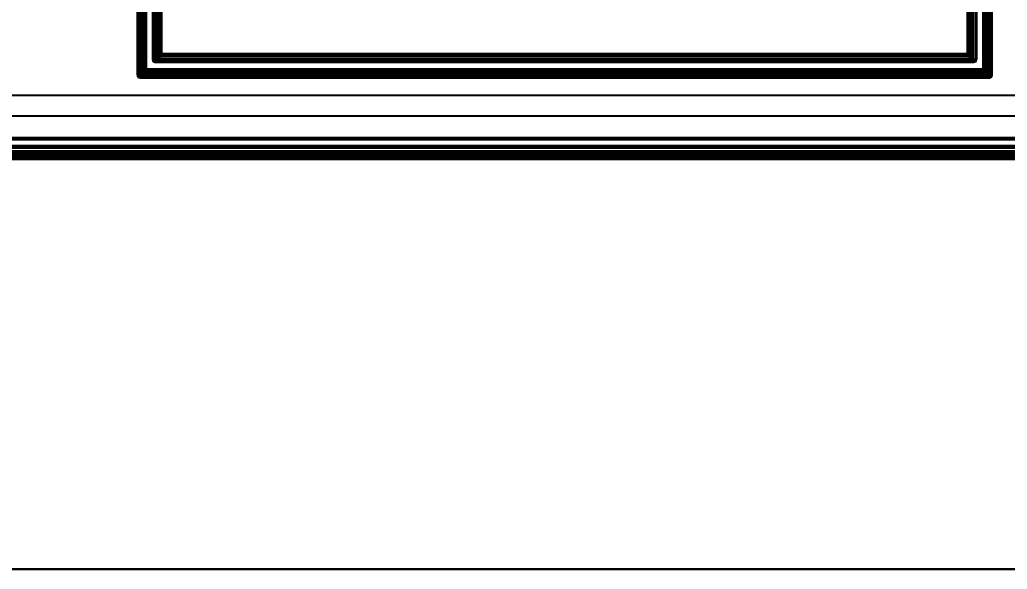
# Model space of a CAD drawing. Extents: x 11992 to 29481, y -6727 to 6811.
# Drawn here: x 15079.7 to 15559.2, y 430.5 to 697.3 of the extents above; entities that cross this region are included whole.
import ezdxf

# ---------------------------------------------------------------- set-up
doc = ezdxf.new("R2010")
doc.units = 0
doc.header["$MEASUREMENT"] = 0
doc.layers.get('0').update_dxf_attribs({"color": 8, "linetype": 'CONTINUOUS'})
doc.layers.add('FF-FINISH【完成面】', color=8, linetype='CONTINUOUS')
doc.layers.add('RC-FIN', color=8, linetype='CONTINUOUS')

msp = doc.modelspace()

# ---------------------------------------------------------------- linework, layer by layer
for p, q in [((15136.82, 1182.49, -2174.8), (15136.82, 670.5, -2174.8)), ((15136.82, 670.5, -2111.83), (15136.82, 1182.49, -2111.83)), ((15136.91, 1182.49, -2175.46), (15136.91, 670.5, -2175.46)), ((15136.91, 670.5, -2111.18), (15136.91, 1182.49, -2111.18)), ((15137.19, 1182.49, -2110.71), (15137.19, 670.5, -2110.71)), ((15137.19, 1182.49, -2175.93), (15137.19, 670.5, -2175.93)), ((15137.66, 1182.49, -2110.43), (15137.66, 670.5, -2110.43)), ((15137.66, 670.5, -2176.21), (15137.66, 1182.49, -2176.21)), ((15138.32, 1183.99, -2174.8), (15138.32, 669, -2174.8)), ((15138.32, 669, -2111.83), (15138.32, 1183.99, -2111.83)), ((15138.85, 1181.96, -2176.3), (15138.85, 671.03, -2176.3)), ((15139.51, 1180.64, -2176.21), (15139.51, 672.35, -2176.21)), ((15139.98, 1179.71, -2175.93), (15139.98, 673.28, -2175.93)), ((15548.66, 1179.71, -2175.93), (15548.66, 673.28, -2175.93)), ((15549.12, 672.35, -2176.21), (15549.12, 1180.64, -2176.21)), ((15549.78, 1181.96, -2176.3), (15549.78, 671.03, -2176.3)), ((15550.31, 1183.99, -2174.8), (15550.31, 669, -2174.8)), ((15550.31, 669, -2111.83), (15550.31, 1183.99, -2111.83)), ((15550.97, 1182.49, -2110.43), (15550.97, 670.5, -2110.43)), ((15550.97, 1182.49, -2176.21), (15550.97, 670.5, -2176.21)), ((15551.44, 1182.49, -2110.71), (15551.44, 670.5, -2110.71)), ((15551.44, 1182.49, -2175.93), (15551.44, 670.5, -2175.93)), ((15551.72, 670.5, -2175.46), (15551.72, 1182.49, -2175.46)), ((15551.72, 1182.49, -2111.18), (15551.72, 670.5, -2111.18)), ((15551.81, 670.5, -2174.8), (15551.81, 1182.49, -2174.8)), ((15551.81, 1182.49, -2111.83), (15551.81, 670.5, -2111.83)), ((15139.72, 673.4, -2114.72), (15139.72, 1179.59, -2114.72)), ((15139.81, 673.39, -2114.06), (15139.81, 1179.6, -2114.06)), ((15140.08, 673.39, -2113.6), (15140.08, 1179.6, -2113.6)), ((15140.25, 673.84, -2175.46), (15140.25, 1179.15, -2175.46)), ((15140.34, 674.02, -2174.8), (15140.34, 1178.97, -2174.8)), ((15140.55, 673.39, -2113.31), (15140.55, 1179.6, -2113.31)), ((15141.21, 673.38, -2113.22), (15141.21, 1179.61, -2113.22)), ((15144.32, 1174.99, -2366.98), (15144.32, 678, -2366.98)), ((15144.32, 678, -2124.43), (15144.32, 1174.99, -2124.43)), ((15144.69, 678, -2368.11), (15144.69, 1174.99, -2368.11)), ((15144.69, 1174.99, -2123.31), (15144.69, 678, -2123.31)), ((15145.82, 676.5, -2366.98), (15145.82, 1176.49, -2366.98)), ((15145.82, 1176.49, -2124.43), (15145.82, 676.5, -2124.43)), ((15542.81, 1176.49, -2366.98), (15542.81, 676.5, -2366.98)), ((15542.81, 1176.49, -2124.43), (15542.81, 676.5, -2124.43)), ((15543.94, 1174.99, -2368.11), (15543.94, 678, -2368.11)), ((15543.94, 1174.99, -2123.31), (15543.94, 678, -2123.31)), ((15544.31, 678, -2366.98), (15544.31, 1174.99, -2366.98)), ((15544.31, 1174.99, -2124.43), (15544.31, 678, -2124.43)), ((15547.43, 1179.61, -2113.22), (15547.43, 673.38, -2113.22)), ((15548.08, 1179.6, -2113.31), (15548.08, 673.39, -2113.31)), ((15548.29, 1178.97, -2174.8), (15548.29, 674.02, -2174.8)), ((15548.38, 1179.15, -2175.46), (15548.38, 673.84, -2175.46)), ((15548.55, 1179.6, -2113.6), (15548.55, 673.39, -2113.6)), ((15548.82, 1179.6, -2114.06), (15548.82, 673.39, -2114.06)), ((15548.91, 1179.59, -2114.72), (15548.91, 673.4, -2114.72)), ((15146.35, 1174.46, -2122.93), (15146.35, 678.53, -2122.93)), ((15147.21, 680.89, -2364.1), (15147.21, 1172.1, -2364.1)), ((15147.48, 1172.21, -2123.31), (15147.48, 680.78, -2123.31)), ((15147.58, 680.89, -2365.22), (15147.58, 1172.1, -2365.22)), ((15147.85, 681.53, -2124.43), (15147.85, 1171.46, -2124.43)), ((15148.71, 680.88, -2365.6), (15148.71, 1172.11, -2365.6)), ((15539.93, 680.88, -2365.6), (15539.93, 1172.11, -2365.6)), ((15540.78, 1171.46, -2124.43), (15540.78, 681.53, -2124.43)), ((15541.05, 680.89, -2365.22), (15541.05, 1172.1, -2365.22)), ((15541.15, 1172.21, -2123.31), (15541.15, 680.78, -2123.31)), ((15541.42, 1172.1, -2364.1), (15541.42, 680.89, -2364.1)), ((15542.28, 1174.46, -2122.93), (15542.28, 678.53, -2122.93)), ((15147.85, 681.53, -2124.43), (15147.21, 680.89, -2364.1)), ((15147.48, 680.78, -2123.31), (15147.85, 681.53, -2124.43)), ((15148.23, 680.4, -2124.43), (15147.85, 681.53, -2124.43)), ((15540.41, 680.4, -2124.43), (15540.78, 681.53, -2124.43)), ((15541.42, 680.89, -2364.1), (15540.78, 681.53, -2124.43)), ((15541.15, 680.78, -2123.31), (15540.78, 681.53, -2124.43)), ((15544.31, 678, -2124.43), (15144.32, 678, -2124.43)), ((15144.69, 676.87, -2366.98), (15144.32, 678, -2366.98)), ((15144.69, 676.87, -2124.43), (15144.32, 678, -2124.43)), ((15144.32, 678, -2124.43), (15544.31, 678, -2124.43)), ((15144.88, 677.06, -2367.92), (15144.69, 678, -2368.11)), ((15144.88, 677.06, -2123.5), (15144.69, 678, -2123.31)), ((15144.88, 677.06, -2367.92), (15144.69, 676.87, -2366.98)), ((15144.88, 677.06, -2123.5), (15144.69, 676.87, -2124.43)), ((15144.69, 676.87, -2366.98), (15145.82, 676.5, -2366.98)), ((15144.69, 676.87, -2124.43), (15145.82, 676.5, -2124.43)), ((15144.69, 676.87, -2366.98), (15144.69, 676.87, -2124.43)), ((15144.88, 677.06, -2367.92), (15145.82, 676.87, -2368.11)), ((15144.88, 677.06, -2123.5), (15145.82, 676.87, -2123.31)), ((15145.82, 678, -2122.93), (15146.35, 678.53, -2122.93)), ((15542.81, 676.87, -2368.11), (15145.82, 676.87, -2368.11)), ((15145.82, 676.87, -2123.31), (15542.81, 676.87, -2123.31)), ((15542.81, 676.5, -2366.98), (15145.82, 676.5, -2124.43)), ((15146.35, 678.53, -2122.93), (15147.48, 680.78, -2123.31)), ((15148.6, 679.66, -2123.31), (15146.35, 678.53, -2122.93)), ((15146.35, 678.53, -2122.93), (15542.28, 678.53, -2122.93)), ((15147.58, 680.89, -2365.22), (15147.21, 680.89, -2364.1)), ((15147.58, 679.76, -2364.1), (15147.21, 680.89, -2364.1)), ((15147.85, 680.03, -2123.28), (15147.48, 680.78, -2123.31)), ((15147.58, 680.89, -2365.22), (15148.71, 680.88, -2365.6)), ((15147.77, 679.95, -2365.04), (15147.58, 680.89, -2365.22)), ((15147.58, 679.76, -2364.1), (15148.71, 679.39, -2364.1)), ((15147.77, 679.95, -2365.04), (15147.85, 680.03, -2123.28)), ((15147.77, 679.95, -2365.04), (15148.71, 679.76, -2365.22)), ((15147.85, 680.03, -2123.28), (15148.6, 679.66, -2123.31)), ((15148.23, 680.4, -2124.43), (15149.35, 680.03, -2124.43)), ((15148.6, 679.66, -2123.31), (15149.35, 680.03, -2124.43)), ((15148.6, 679.66, -2123.31), (15540.03, 679.66, -2123.31)), ((15148.71, 680.88, -2365.6), (15539.93, 680.88, -2365.6)), ((15148.71, 679.76, -2365.22), (15148.71, 680.88, -2365.6)), ((15148.71, 679.39, -2364.1), (15149.35, 680.03, -2124.43)), ((15148.71, 679.76, -2365.22), (15148.71, 679.39, -2364.1)), ((15148.71, 679.76, -2365.22), (15539.93, 679.76, -2365.22)), ((15539.92, 679.39, -2364.1), (15148.71, 679.39, -2364.1)), ((15539.28, 680.03, -2124.43), (15149.35, 680.03, -2124.43)), ((15540.41, 680.4, -2124.43), (15539.28, 680.03, -2124.43)), ((15539.28, 680.03, -2124.43), (15539.92, 679.39, -2364.1)), ((15540.03, 679.66, -2123.31), (15539.28, 680.03, -2124.43)), ((15539.93, 679.76, -2365.22), (15539.92, 679.39, -2364.1)), ((15541.05, 679.76, -2364.1), (15539.92, 679.39, -2364.1)), ((15541.05, 680.89, -2365.22), (15539.93, 680.88, -2365.6)), ((15539.93, 679.76, -2365.22), (15539.93, 680.88, -2365.6)), ((15540.86, 679.95, -2365.04), (15539.93, 679.76, -2365.22)), ((15540.78, 680.03, -2123.28), (15540.03, 679.66, -2123.31)), ((15542.28, 678.53, -2122.93), (15540.03, 679.66, -2123.31)), ((15540.78, 680.03, -2123.28), (15540.41, 680.4, -2124.43)), ((15541.05, 679.76, -2364.1), (15540.41, 680.4, -2124.43)), ((15540.78, 680.03, -2123.28), (15541.15, 680.78, -2123.31)), ((15540.86, 679.95, -2365.04), (15541.05, 680.89, -2365.22)), ((15540.86, 679.95, -2365.04), (15541.05, 679.76, -2364.1)), ((15541.05, 679.76, -2364.1), (15541.42, 680.89, -2364.1)), ((15541.05, 680.89, -2365.22), (15541.42, 680.89, -2364.1)), ((15541.15, 680.78, -2123.31), (15542.28, 678.53, -2122.93)), ((15542.81, 678, -2122.93), (15542.28, 678.53, -2122.93)), ((15543.75, 677.06, -2367.92), (15542.81, 676.87, -2368.11)), ((15543.75, 677.06, -2123.5), (15542.81, 676.87, -2123.31)), ((15543.94, 676.87, -2366.98), (15542.81, 676.5, -2366.98)), ((15543.94, 676.87, -2124.43), (15542.81, 676.5, -2124.43)), ((15543.75, 677.06, -2367.92), (15543.94, 678, -2368.11)), ((15543.75, 677.06, -2123.5), (15543.94, 678, -2123.31)), ((15543.75, 677.06, -2367.92), (15543.94, 676.87, -2366.98)), ((15543.75, 677.06, -2123.5), (15543.94, 676.87, -2124.43)), ((15543.94, 676.87, -2366.98), (15544.31, 678, -2366.98)), ((15543.94, 676.87, -2124.43), (15544.31, 678, -2124.43)), ((15543.94, 676.87, -2366.98), (15543.94, 676.87, -2124.43)), ((15138.85, 671.03, -2176.3), (15139.51, 672.35, -2176.21)), ((15138.85, 671.03, -2176.3), (15140.17, 671.69, -2176.21)), ((15139.98, 673.28, -2175.93), (15139.51, 672.35, -2176.21)), ((15139.51, 672.35, -2176.21), (15139.76, 671.94, -2176.18)), ((15139.72, 673.4, -2114.72), (15140.34, 674.02, -2174.8)), ((15139.72, 673.4, -2114.72), (15139.81, 672.74, -2114.72)), ((15139.72, 673.4, -2114.72), (15139.81, 673.39, -2114.06)), ((15140.07, 672.9, -2175.94), (15139.76, 671.94, -2176.18)), ((15140.73, 672.25, -2175.94), (15139.76, 671.94, -2176.18)), ((15140.17, 671.69, -2176.21), (15139.76, 671.94, -2176.18)), ((15139.81, 673.39, -2114.06), (15139.9, 672.78, -2114.11)), ((15140.08, 673.39, -2113.6), (15139.81, 673.39, -2114.06)), ((15139.81, 672.74, -2114.72), (15140.43, 673.36, -2174.8)), ((15139.81, 672.74, -2114.72), (15139.9, 672.78, -2114.11)), ((15140.1, 672.28, -2114.72), (15139.81, 672.74, -2114.72)), ((15140.13, 672.87, -2113.64), (15139.9, 672.78, -2114.11)), ((15140.14, 672.32, -2114.21), (15139.9, 672.78, -2114.11)), ((15139.98, 673.28, -2175.93), (15140.25, 673.84, -2175.46)), ((15139.98, 673.28, -2175.93), (15140.07, 672.9, -2175.94)), ((15140.07, 672.9, -2175.94), (15140.35, 673.27, -2175.5)), ((15140.35, 672.53, -2175.95), (15140.07, 672.9, -2175.94)), ((15140.08, 673.39, -2113.6), (15140.55, 673.39, -2113.31)), ((15140.08, 673.39, -2113.6), (15140.13, 672.87, -2113.64)), ((15140.1, 672.28, -2114.72), (15140.71, 672.89, -2174.8)), ((15140.1, 672.28, -2114.72), (15140.14, 672.32, -2114.21)), ((15140.1, 672.28, -2114.72), (15140.56, 671.99, -2114.72)), ((15140.13, 672.87, -2113.64), (15140.6, 672.78, -2113.41)), ((15140.27, 672.45, -2113.78), (15140.13, 672.87, -2113.64)), ((15140.27, 672.45, -2113.78), (15140.14, 672.32, -2114.21)), ((15140.14, 672.32, -2114.21), (15140.61, 672.08, -2114.11)), ((15141.1, 672.15, -2175.93), (15140.17, 671.69, -2176.21)), ((15140.17, 671.69, -2176.21), (15548.47, 671.69, -2176.21)), ((15140.34, 674.02, -2174.8), (15140.25, 673.84, -2175.46)), ((15140.25, 673.84, -2175.46), (15140.35, 673.27, -2175.5)), ((15140.27, 672.45, -2113.78), (15140.69, 672.31, -2113.64)), ((15140.34, 674.02, -2174.8), (15140.43, 673.36, -2174.8)), ((15140.43, 673.36, -2174.8), (15140.35, 673.27, -2175.5)), ((15140.63, 672.81, -2175.54), (15140.35, 673.27, -2175.5)), ((15140.35, 672.53, -2175.95), (15140.71, 672.89, -2174.8)), ((15140.35, 672.53, -2175.95), (15140.73, 672.25, -2175.94)), ((15140.71, 672.89, -2174.8), (15140.43, 673.36, -2174.8)), ((15141.21, 673.38, -2113.22), (15140.55, 673.39, -2113.31)), ((15140.55, 673.39, -2113.31), (15140.6, 672.78, -2113.41)), ((15141.18, 672.61, -2174.8), (15140.56, 671.99, -2114.72)), ((15140.56, 671.99, -2114.72), (15140.61, 672.08, -2114.11)), ((15141.22, 671.9, -2114.72), (15140.56, 671.99, -2114.72)), ((15141.21, 672.73, -2113.31), (15140.6, 672.78, -2113.41)), ((15140.69, 672.31, -2113.64), (15140.6, 672.78, -2113.41)), ((15140.69, 672.31, -2113.64), (15140.61, 672.08, -2114.11)), ((15141.21, 671.99, -2114.06), (15140.61, 672.08, -2114.11)), ((15140.63, 672.81, -2175.54), (15141.1, 672.53, -2175.5)), ((15141.21, 672.26, -2113.6), (15140.69, 672.31, -2113.64)), ((15140.71, 672.89, -2174.8), (15141.18, 672.61, -2174.8)), ((15140.73, 672.25, -2175.94), (15141.1, 672.53, -2175.5)), ((15141.1, 672.15, -2175.93), (15140.73, 672.25, -2175.94)), ((15141.18, 672.61, -2174.8), (15141.1, 672.53, -2175.5)), ((15141.66, 672.43, -2175.46), (15141.1, 672.53, -2175.5)), ((15141.1, 672.15, -2175.93), (15141.66, 672.43, -2175.46)), ((15141.1, 672.15, -2175.93), (15547.53, 672.15, -2175.93)), ((15141.84, 672.52, -2174.8), (15141.18, 672.61, -2174.8)), ((15141.21, 673.38, -2113.22), (15547.43, 673.38, -2113.22)), ((15141.21, 673.38, -2113.22), (15141.21, 672.73, -2113.31)), ((15141.21, 672.26, -2113.6), (15141.21, 672.73, -2113.31)), ((15141.21, 672.73, -2113.31), (15547.43, 672.73, -2113.31)), ((15141.21, 672.26, -2113.6), (15141.21, 671.99, -2114.06)), ((15141.21, 672.26, -2113.6), (15547.42, 672.26, -2113.6)), ((15141.22, 671.9, -2114.72), (15141.21, 671.99, -2114.06)), ((15547.42, 671.99, -2114.06), (15141.21, 671.99, -2114.06)), ((15141.84, 672.52, -2174.8), (15141.22, 671.9, -2114.72)), ((15547.41, 671.9, -2114.72), (15141.22, 671.9, -2114.72)), ((15141.84, 672.52, -2174.8), (15141.66, 672.43, -2175.46)), ((15546.97, 672.43, -2175.46), (15141.66, 672.43, -2175.46)), ((15546.79, 672.52, -2174.8), (15141.84, 672.52, -2174.8)), ((15546.79, 672.52, -2174.8), (15547.45, 672.61, -2174.8)), ((15547.41, 671.9, -2114.72), (15546.79, 672.52, -2174.8)), ((15546.79, 672.52, -2174.8), (15546.97, 672.43, -2175.46)), ((15546.97, 672.43, -2175.46), (15547.54, 672.53, -2175.5)), ((15547.53, 672.15, -2175.93), (15546.97, 672.43, -2175.46)), ((15547.41, 671.9, -2114.72), (15548.07, 671.99, -2114.72)), ((15547.41, 671.9, -2114.72), (15547.42, 671.99, -2114.06)), ((15547.42, 672.26, -2113.6), (15547.43, 672.73, -2113.31)), ((15547.42, 672.26, -2113.6), (15547.94, 672.31, -2113.64)), ((15547.42, 672.26, -2113.6), (15547.42, 671.99, -2114.06)), ((15547.42, 671.99, -2114.06), (15548.03, 672.08, -2114.11)), ((15547.43, 673.38, -2113.22), (15548.08, 673.39, -2113.31)), ((15547.43, 673.38, -2113.22), (15547.43, 672.73, -2113.31)), ((15547.43, 672.73, -2113.31), (15548.03, 672.78, -2113.41)), ((15547.92, 672.89, -2174.8), (15547.45, 672.61, -2174.8)), ((15547.45, 672.61, -2174.8), (15547.54, 672.53, -2175.5)), ((15548.07, 671.99, -2114.72), (15547.45, 672.61, -2174.8)), ((15547.53, 672.15, -2175.93), (15547.91, 672.25, -2175.94)), ((15547.53, 672.15, -2175.93), (15548.47, 671.69, -2176.21)), ((15548, 672.81, -2175.54), (15547.54, 672.53, -2175.5)), ((15547.91, 672.25, -2175.94), (15547.54, 672.53, -2175.5)), ((15548.28, 672.53, -2175.95), (15547.91, 672.25, -2175.94)), ((15547.91, 672.25, -2175.94), (15548.87, 671.94, -2176.18)), ((15547.92, 672.89, -2174.8), (15548.2, 673.36, -2174.8)), ((15547.92, 672.89, -2174.8), (15548, 672.81, -2175.54)), ((15548.54, 672.28, -2114.72), (15547.92, 672.89, -2174.8)), ((15547.94, 672.31, -2113.64), (15548.03, 672.78, -2113.41)), ((15548.36, 672.45, -2113.78), (15547.94, 672.31, -2113.64)), ((15547.94, 672.31, -2113.64), (15548.03, 672.08, -2114.11)), ((15548, 672.81, -2175.54), (15548.29, 673.27, -2175.5)), ((15548.28, 672.53, -2175.95), (15548, 672.81, -2175.54)), ((15548.08, 673.39, -2113.31), (15548.03, 672.78, -2113.41)), ((15548.5, 672.87, -2113.64), (15548.03, 672.78, -2113.41)), ((15548.49, 672.32, -2114.21), (15548.03, 672.08, -2114.11)), ((15548.07, 671.99, -2114.72), (15548.03, 672.08, -2114.11)), ((15548.54, 672.28, -2114.72), (15548.07, 671.99, -2114.72)), ((15548.55, 673.39, -2113.6), (15548.08, 673.39, -2113.31)), ((15548.29, 674.02, -2174.8), (15548.2, 673.36, -2174.8)), ((15548.2, 673.36, -2174.8), (15548.29, 673.27, -2175.5)), ((15548.2, 673.36, -2174.8), (15548.82, 672.74, -2114.72)), ((15548.28, 672.53, -2175.95), (15548.56, 672.9, -2175.94)), ((15548.29, 674.02, -2174.8), (15548.91, 673.4, -2114.72)), ((15548.29, 674.02, -2174.8), (15548.38, 673.84, -2175.46)), ((15548.38, 673.84, -2175.46), (15548.29, 673.27, -2175.5)), ((15548.56, 672.9, -2175.94), (15548.29, 673.27, -2175.5)), ((15548.36, 672.45, -2113.78), (15548.5, 672.87, -2113.64)), ((15548.36, 672.45, -2113.78), (15548.49, 672.32, -2114.21)), ((15548.66, 673.28, -2175.93), (15548.38, 673.84, -2175.46)), ((15548.47, 671.69, -2176.21), (15548.87, 671.94, -2176.18)), ((15549.78, 671.03, -2176.3), (15548.47, 671.69, -2176.21)), ((15548.49, 672.32, -2114.21), (15548.73, 672.78, -2114.11)), ((15548.54, 672.28, -2114.72), (15548.49, 672.32, -2114.21)), ((15548.55, 673.39, -2113.6), (15548.5, 672.87, -2113.64)), ((15548.5, 672.87, -2113.64), (15548.73, 672.78, -2114.11)), ((15548.54, 672.28, -2114.72), (15548.82, 672.74, -2114.72)), ((15548.55, 673.39, -2113.6), (15548.82, 673.39, -2114.06)), ((15548.66, 673.28, -2175.93), (15548.56, 672.9, -2175.94)), ((15548.56, 672.9, -2175.94), (15548.87, 671.94, -2176.18)), ((15548.66, 673.28, -2175.93), (15549.12, 672.35, -2176.21)), ((15548.82, 673.39, -2114.06), (15548.73, 672.78, -2114.11)), ((15548.82, 672.74, -2114.72), (15548.73, 672.78, -2114.11)), ((15548.91, 673.4, -2114.72), (15548.82, 673.39, -2114.06)), ((15548.91, 673.4, -2114.72), (15548.82, 672.74, -2114.72)), ((15549.12, 672.35, -2176.21), (15548.87, 671.94, -2176.18)), ((15549.78, 671.03, -2176.3), (15549.12, 672.35, -2176.21)), ((15136.82, 670.5, -2174.8), (15136.91, 669.84, -2174.8)), ((15136.82, 670.5, -2111.83), (15136.91, 669.84, -2111.83)), ((15136.91, 670.5, -2175.46), (15137.01, 669.89, -2175.41)), ((15136.91, 670.5, -2111.18), (15137.01, 669.89, -2111.22)), ((15136.91, 669.84, -2174.8), (15137.01, 669.89, -2175.41)), ((15136.91, 669.84, -2111.83), (15137.01, 669.89, -2111.22)), ((15137.19, 669.37, -2174.8), (15136.91, 669.84, -2174.8)), ((15137.19, 669.37, -2111.83), (15136.91, 669.84, -2111.83)), ((15136.91, 669.84, -2174.8), (15136.91, 669.84, -2111.83)), ((15137.24, 669.98, -2175.88), (15137.01, 669.89, -2175.41)), ((15137.24, 669.98, -2110.76), (15137.01, 669.89, -2111.22)), ((15137.24, 669.42, -2175.32), (15137.01, 669.89, -2175.41)), ((15137.24, 669.42, -2111.32), (15137.01, 669.89, -2111.22)), ((15137.19, 670.5, -2110.71), (15137.24, 669.98, -2110.76)), ((15137.19, 670.5, -2175.93), (15137.24, 669.98, -2175.88)), ((15137.19, 669.37, -2174.8), (15137.24, 669.42, -2175.32)), ((15137.19, 669.37, -2111.83), (15137.24, 669.42, -2111.32)), ((15137.19, 669.37, -2174.8), (15137.66, 669.09, -2174.8)), ((15137.19, 669.37, -2111.83), (15137.66, 669.09, -2111.83)), ((15137.19, 669.37, -2111.83), (15137.19, 669.37, -2174.8)), ((15137.24, 669.98, -2110.76), (15137.71, 669.89, -2110.52)), ((15137.38, 669.56, -2110.9), (15137.24, 669.98, -2110.76)), ((15137.38, 669.56, -2175.74), (15137.24, 669.98, -2175.88)), ((15137.24, 669.98, -2175.88), (15137.71, 669.89, -2176.11)), ((15137.38, 669.56, -2175.74), (15137.24, 669.42, -2175.32)), ((15137.38, 669.56, -2110.9), (15137.24, 669.42, -2111.32)), ((15137.24, 669.42, -2175.32), (15137.71, 669.19, -2175.41)), ((15137.24, 669.42, -2111.32), (15137.71, 669.19, -2111.22)), ((15137.38, 669.56, -2110.9), (15137.8, 669.42, -2110.76)), ((15137.38, 669.56, -2175.74), (15137.8, 669.42, -2175.88)), ((15137.66, 670.5, -2110.43), (15137.71, 669.89, -2110.52)), ((15137.66, 670.5, -2176.21), (15137.71, 669.89, -2176.11)), ((15137.66, 669.09, -2174.8), (15137.71, 669.19, -2175.41)), ((15137.66, 669.09, -2111.83), (15137.71, 669.19, -2111.22)), ((15138.32, 669, -2174.8), (15137.66, 669.09, -2174.8)), ((15138.32, 669, -2111.83), (15137.66, 669.09, -2111.83)), ((15137.66, 669.09, -2174.8), (15137.66, 669.09, -2111.83)), ((15138.32, 669.84, -2110.43), (15137.71, 669.89, -2110.52)), ((15137.8, 669.42, -2110.76), (15137.71, 669.89, -2110.52)), ((15138.32, 669.84, -2176.21), (15137.71, 669.89, -2176.11)), ((15137.8, 669.42, -2175.88), (15137.71, 669.89, -2176.11)), ((15137.8, 669.42, -2175.88), (15137.71, 669.19, -2175.41)), ((15137.8, 669.42, -2110.76), (15137.71, 669.19, -2111.22)), ((15138.32, 669.09, -2175.46), (15137.71, 669.19, -2175.41)), ((15138.32, 669.09, -2111.18), (15137.71, 669.19, -2111.22)), ((15138.32, 669.37, -2110.71), (15137.8, 669.42, -2110.76)), ((15138.32, 669.37, -2175.93), (15137.8, 669.42, -2175.88)), ((15138.32, 670.5, -2176.3), (15138.85, 671.03, -2176.3)), ((15550.31, 670.5, -2110.33), (15138.32, 670.5, -2176.3)), ((15138.32, 669.84, -2110.43), (15550.31, 669.84, -2110.43)), ((15550.31, 669.84, -2176.21), (15138.32, 669.84, -2176.21)), ((15138.32, 669.37, -2110.71), (15550.31, 669.37, -2110.71)), ((15138.32, 669.37, -2175.93), (15550.31, 669.37, -2175.93)), ((15138.32, 669.09, -2175.46), (15550.31, 669.09, -2175.46)), ((15550.31, 669.09, -2111.18), (15138.32, 669.09, -2111.18)), ((15550.31, 669, -2174.8), (15138.32, 669, -2111.83)), ((15138.85, 671.03, -2176.3), (15549.78, 671.03, -2176.3)), ((15550.31, 670.5, -2176.3), (15549.78, 671.03, -2176.3)), ((15550.31, 669.84, -2110.43), (15550.92, 669.89, -2110.52)), ((15550.31, 669.84, -2176.21), (15550.92, 669.89, -2176.11)), ((15550.31, 669.37, -2110.71), (15550.83, 669.42, -2110.76)), ((15550.31, 669.37, -2175.93), (15550.83, 669.42, -2175.88)), ((15550.31, 669.09, -2175.46), (15550.92, 669.19, -2175.41)), ((15550.31, 669.09, -2111.18), (15550.92, 669.19, -2111.22)), ((15550.31, 669, -2174.8), (15550.97, 669.09, -2174.8)), ((15550.31, 669, -2111.83), (15550.97, 669.09, -2111.83)), ((15550.83, 669.42, -2110.76), (15550.92, 669.89, -2110.52)), ((15550.83, 669.42, -2175.88), (15550.92, 669.89, -2176.11)), ((15551.25, 669.56, -2110.9), (15550.83, 669.42, -2110.76)), ((15551.25, 669.56, -2175.74), (15550.83, 669.42, -2175.88)), ((15550.83, 669.42, -2175.88), (15550.92, 669.19, -2175.41)), ((15550.83, 669.42, -2110.76), (15550.92, 669.19, -2111.22)), ((15550.97, 670.5, -2110.43), (15550.92, 669.89, -2110.52)), ((15550.97, 670.5, -2176.21), (15550.92, 669.89, -2176.11)), ((15551.39, 669.98, -2110.76), (15550.92, 669.89, -2110.52)), ((15551.39, 669.98, -2175.88), (15550.92, 669.89, -2176.11)), ((15551.39, 669.42, -2175.32), (15550.92, 669.19, -2175.41)), ((15551.39, 669.42, -2111.32), (15550.92, 669.19, -2111.22)), ((15550.97, 669.09, -2174.8), (15550.92, 669.19, -2175.41)), ((15550.97, 669.09, -2111.83), (15550.92, 669.19, -2111.22)), ((15551.44, 669.37, -2174.8), (15550.97, 669.09, -2174.8)), ((15551.44, 669.37, -2111.83), (15550.97, 669.09, -2111.83)), ((15550.97, 669.09, -2174.8), (15550.97, 669.09, -2111.83)), ((15551.25, 669.56, -2110.9), (15551.39, 669.98, -2110.76)), ((15551.25, 669.56, -2175.74), (15551.39, 669.98, -2175.88)), ((15551.25, 669.56, -2175.74), (15551.39, 669.42, -2175.32)), ((15551.25, 669.56, -2110.9), (15551.39, 669.42, -2111.32)), ((15551.44, 670.5, -2110.71), (15551.39, 669.98, -2110.76)), ((15551.44, 670.5, -2175.93), (15551.39, 669.98, -2175.88)), ((15551.39, 669.98, -2175.88), (15551.63, 669.89, -2175.41)), ((15551.39, 669.98, -2110.76), (15551.63, 669.89, -2111.22)), ((15551.39, 669.42, -2175.32), (15551.63, 669.89, -2175.41)), ((15551.39, 669.42, -2111.32), (15551.63, 669.89, -2111.22)), ((15551.44, 669.37, -2174.8), (15551.39, 669.42, -2175.32)), ((15551.44, 669.37, -2111.83), (15551.39, 669.42, -2111.32)), ((15551.44, 669.37, -2174.8), (15551.72, 669.84, -2174.8)), ((15551.44, 669.37, -2111.83), (15551.72, 669.84, -2111.83)), ((15551.44, 669.37, -2111.83), (15551.44, 669.37, -2174.8)), ((15551.72, 670.5, -2175.46), (15551.63, 669.89, -2175.41)), ((15551.72, 670.5, -2111.18), (15551.63, 669.89, -2111.22)), ((15551.72, 669.84, -2174.8), (15551.63, 669.89, -2175.41)), ((15551.72, 669.84, -2111.83), (15551.63, 669.89, -2111.22)), ((15551.81, 670.5, -2174.8), (15551.72, 669.84, -2174.8)), ((15551.81, 670.5, -2111.83), (15551.72, 669.84, -2111.83)), ((15551.72, 669.84, -2174.8), (15551.72, 669.84, -2111.83)), ((14424.69, 640.07, -75.67), (15685.58, 640.07, -75.67)), ((14424.69, 640.07, -1388.6), (15685.58, 640.07, -1388.6)), ((14424.69, 640.07, -1412.6), (15685.58, 640.07, -1412.6)), ((14424.69, 640.07, -51.67), (15685.58, 640.07, -51.67)), ((14424.69, 639.32, -75.42), (15685.58, 639.32, -75.42)), ((14424.69, 639.32, -1388.85), (15685.58, 639.32, -1388.85)), ((14424.69, 639.32, -51.92), (15685.58, 639.32, -51.92)), ((14424.69, 639.32, -1412.35), (15685.58, 639.32, -1412.35)), ((14424.69, 639.07, -1389.6), (15685.58, 639.07, -1389.6)), ((14424.69, 639.07, -1411.6), (15685.58, 639.07, -1411.6)), ((14424.69, 639.07, -52.67), (15685.58, 639.07, -52.67)), ((14424.69, 639.07, -74.67), (15685.58, 639.07, -74.67)), ((14424.69, 636.07, -52.17), (15685.58, 636.07, -52.17)), ((15685.58, 636.07, -2367.43), (14424.69, 636.07, -2367.43)), ((14424.69, 635.82, -51.42), (15685.58, 635.82, -51.42)), ((15685.58, 635.82, -2368.18), (14424.69, 635.82, -2368.18)), ((14424.69, 635.07, -2368.43), (15685.58, 635.07, -2368.43)), ((15685.58, 635.07, -51.17), (14424.69, 635.07, -51.17)), ((14427.68, 633.6, -2368.93), (15682.58, 633.6, -2368.93)), ((14427.68, 633.59, -2440.18), (15682.58, 633.6, -2440.18)), ((14427.68, 633.59, -2403.82), (15682.58, 633.6, -2403.82)), ((14427.68, 633.6, -2405.07), (15682.58, 633.6, -2405.07)), ((17199.59, 630.6, -40.43), (14399.59, 630.6, -40.43)), ((14399.59, 630.6, 379.57), (17199.59, 630.6, 379.57)), ((17199.63, 630.6, 559.57), (14399.62, 630.6, 559.57)), ((17199.63, 630.6, 379.57), (14399.62, 630.6, 379.57)), ((17199.63, 630.6, -2440.43), (14399.62, 630.6, -2440.43)), ((14399.62, 630.6, 559.57), (17199.63, 630.6, 559.57)), ((17199.63, 630.6, -2440.43), (14399.62, 630.6, -2440.43)), ((17199.63, 630.6, -2440.43), (14399.62, 630.6, -2440.43)), ((17199.63, 630.6, -2640.43), (14399.62, 630.6, -2640.43)), ((14424.68, 630.6, -2368.43), (15685.58, 630.6, -2368.43)), ((14424.68, 630.6, -2440.68), (15685.58, 630.6, -2440.68)), ((14424.68, 630.6, -2404.56), (15685.58, 630.6, -2404.56)), ((14424.68, 630.6, -2404.32), (15685.58, 630.6, -2404.32)), ((14424.68, 629.84, -2368.68), (15685.58, 629.85, -2368.68)), ((14424.68, 629.84, -2440.43), (15685.58, 629.85, -2440.43)), ((14424.68, 629.84, -2404.81), (15685.58, 629.85, -2404.81)), ((14424.68, 629.84, -2404.07), (15685.58, 629.85, -2404.07)), ((14424.68, 629.59, -2369.43), (15685.58, 629.6, -2369.43)), ((14424.68, 629.59, -2439.68), (15685.58, 629.6, -2439.68)), ((14424.68, 629.59, -2403.32), (15685.58, 629.6, -2403.32)), ((14424.68, 629.59, -2405.56), (15685.58, 629.6, -2405.56)), ((14424.69, 630.59, -51.17), (15685.58, 630.6, -51.17)), ((15685.58, 630.59, -2368.43), (14424.69, 630.59, -2368.43)), ((14424.69, 629.84, -51.42), (15685.58, 629.85, -51.42)), ((14424.69, 629.84, -2368.18), (15685.58, 629.84, -2368.18)), ((14424.69, 629.59, -52.17), (15685.58, 629.6, -52.17)), ((14424.69, 629.59, -2367.43), (15685.58, 629.59, -2367.43)), ((14425.68, 631.59, -2440.68), (15684.58, 631.6, -2440.68)), ((14425.68, 631.59, -2368.43), (15684.58, 631.6, -2368.43)), ((14425.68, 631.59, -2404.56), (15684.58, 631.6, -2404.56)), ((14425.68, 631.59, -2404.32), (15684.58, 631.6, -2404.32)), ((14427.18, 632.34, -2440.43), (15683.08, 632.35, -2440.43)), ((14427.18, 632.34, -2404.81), (15683.08, 632.35, -2404.81)), ((14427.18, 632.34, -2404.07), (15683.08, 632.35, -2404.07)), ((14427.18, 632.34, -2368.68), (15683.08, 632.35, -2368.68)), ((14427.68, 632.85, -2405.32), (15682.58, 632.85, -2405.32)), ((14427.68, 632.84, -2439.93), (15682.58, 632.85, -2439.93)), ((14427.68, 632.85, -2369.18), (15682.58, 632.85, -2369.18)), ((14427.68, 632.84, -2403.57), (15682.58, 632.85, -2403.57)), ((14427.68, 632.59, -2403.32), (15682.58, 632.6, -2403.32)), ((14427.68, 632.59, -2369.43), (15682.58, 632.6, -2369.43)), ((14427.68, 632.6, -2406.07), (15682.58, 632.6, -2406.07)), ((14427.68, 632.59, -2439.18), (15682.58, 632.6, -2439.18)), ((14427.68, 632.6, -2369.93), (15682.58, 632.6, -2369.93)), ((14427.68, 632.59, -2439.68), (15682.58, 632.6, -2439.68)), ((14427.68, 632.59, -2405.56), (15682.58, 632.6, -2405.56)), ((14427.68, 632.59, -2402.82), (15682.58, 632.6, -2402.82)), ((12599.59, 430.6, -40.43), (19099.59, 430.6, -40.43)), ((12599.59, 430.6, 379.57), (19099.59, 430.6, 379.57)), ((17299.63, 430.6, 559.57), (14099.62, 430.6, 559.57)), ((17299.63, 430.6, 379.57), (14099.62, 430.6, 379.57)), ((17299.63, 430.6, 559.57), (14099.62, 430.6, 559.57)), ((17299.63, 430.6, -2440.43), (14099.62, 430.6, -2440.43)), ((17299.63, 430.6, -2440.43), (14099.62, 430.6, -2440.43)), ((17299.63, 430.6, -2640.43), (14099.62, 430.6, -2640.43)), ((16399.62, 430.6, -2440.43), (14899.62, 430.6, -2440.43))]:
    msp.add_line(p, q)
at = {"layer": 'FF-FINISH【完成面】', "elevation": 0}
msp.add_lwpolyline([(16119.61, 650.55), (14419.61, 650.55), (14419.61, 4210.55), (17179.61, 4210.55), (17179.61, 1589.38)], dxfattribs=at)
at = {"layer": 'RC-FIN', "linetype": 'ByBlock', "elevation": 0}
msp.add_lwpolyline([(14459.61, 1250.55), (17179.61, 1250.55), (17179.61, 550.55), (16119.61, 550.55), (16119.61, 650.55), (14419.61, 650.55), (14419.61, 1250.55), (14459.61, 1250.55)], dxfattribs=at)
msp.add_lwpolyline([(14459.61, 1240.55), (17169.61, 1240.55), (17169.61, 560.55), (16129.61, 560.55), (16129.61, 660.55), (14429.61, 660.55), (14429.61, 1240.55)], close=True, dxfattribs=at)

doc.saveas('drawing.dxf')
